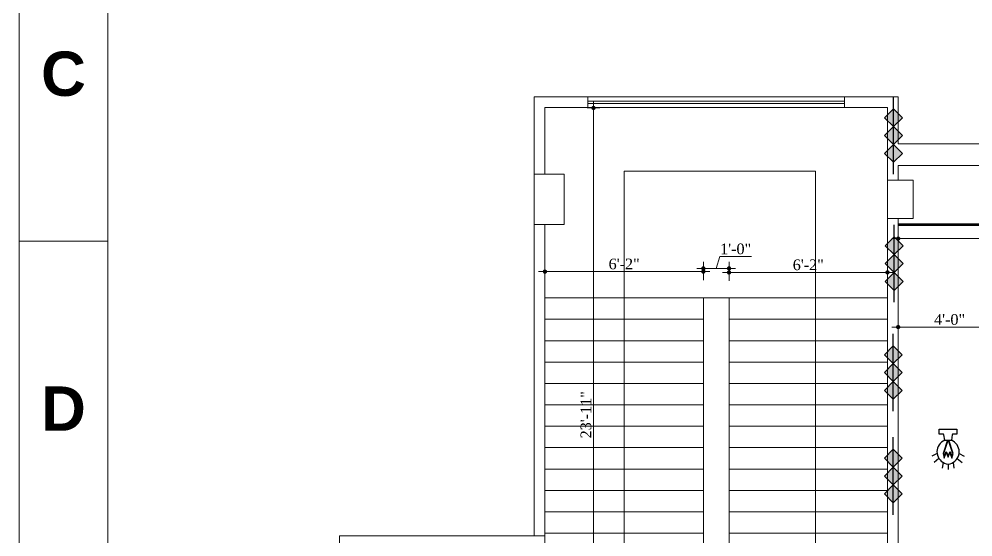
# Model space of a CAD drawing. Header units: inches. Extents: x -250485 to 735580, y -140410 to 288049.
# Drawn here: x 42384.2 to 42829.8, y 21772.3 to 22014.4 of the extents above; entities that cross this region are included whole.
import ezdxf

# ---------------------------------------------------------------- set-up
doc = ezdxf.new("R2010")
doc.units = ezdxf.units.IN
doc.header["$MEASUREMENT"] = 0
doc.header["$PDMODE"] = 35
doc.layers.get('0').update_dxf_attribs({"lineweight": 0})
doc.layers.get('Defpoints').update_dxf_attribs({"lineweight": 0})
for name, color, linetype, lineweight in [('COLUMN-2', 102, 'Continuous', 0), ('DIM_WORKING', 7, 'Continuous', 0), ('Emergency Light', 251, 'Continuous', 15), ('Inline', 7, 'Continuous', 0), ('Layer1', 134, 'Continuous', 0), ('Outline', 7, 'Continuous', 0), ('Scale', 7, 'Continuous', 0), ('Scale_Text', 7, 'Continuous', 0), ('Stair', 171, 'Continuous', 0), ('SYMBLE', 86, 'Continuous', 0), ('Titelblk', 7, 'Continuous', 25), ('TITLE', 7, 'Continuous', 20), ('wall', 7, 'Continuous', 0), ('WALL (I)', 7, 'Continuous', 0), ('window', 140, 'Continuous', 0)]:
    doc.layers.add(name, color=color, linetype=linetype, lineweight=lineweight)
doc.layers.add('fire rated wall', color=7, linetype='Continuous')
doc.styles.add('REG', font='times.ttf')
doc.styles.get("Standard").update_dxf_attribs({"font": 'arialbd.ttf', "height": 24})
doc.dimstyles.new('Dim-Pres', dxfattribs={"dimtxt": 5.5, "dimasz": 2, "dimexe": 1.5, "dimexo": 1.5, "dimgap": 1, "dimtad": 3, "dimdec": 0, "dimzin": 3, "dimdsep": 46, "dimlunit": 4, "dimtxsty": 'REG', "dimblk": 'point', "dimcen": 2, "dimclrd": 256, "dimclre": 256, "dimclrt": 7, "dimadec": 0, "dimazin": 0, "dimtfac": 0.75, "dimtdec": 0, "dimtmove": 1, "dimatfit": 3, "dimldrblk": 'point', "dimfxl": 0, "dimtolj": 1, "dimtzin": 0, "dimlwd": -1, "dimlwe": -1, "dimarcsym": 1})

# ---------------------------------------------------------------- blocks, each defined once
blk = doc.blocks.new('bfg')
at = {"layer": 'fire rated wall'}
h = blk.add_hatch(color=1, dxfattribs=at)
h.dxf.hatch_style = 1
h.paths.add_polyline_path([(9432308.7, -5613534.5), (9432321.4, -5613547.3), (9432334.2, -5613534.5)])
h.paths.add_polyline_path([(9432334.2, -5613534.5), (9432321.4, -5613521.8), (9432308.7, -5613534.5)])
h.paths.add_polyline_path([(9432334.2, -5613534.5), (9432359.7, -5613534.5), (9432346.9, -5613521.8)])
h.paths.add_polyline_path([(9432334.2, -5613534.5), (9432346.9, -5613547.3), (9432359.7, -5613534.5)])
at = {"layer": 'fire rated wall', "color": 1, "elevation": 0}
blk.add_lwpolyline([(9432291.7, -5613534.5), (9432376.7, -5613534.5)], dxfattribs=at)
for points in [[(9432321.4, -5613547.3), (9432334.2, -5613534.5), (9432321.4, -5613521.8), (9432308.7, -5613534.5)], [(9432346.9, -5613547.3), (9432359.7, -5613534.5), (9432346.9, -5613521.8), (9432334.2, -5613534.5)]]:
    blk.add_lwpolyline(points, close=True, dxfattribs=at)
blk = doc.blocks.new('3HR RATE')
at = {"layer": 'fire rated wall', "xscale": 1.292997314696549, "yscale": 1.292997314696549, "zscale": 1.292997314696549}
for p in [(-12191616.2, 7245476.7), (-12191583.2, 7245476.7)]:
    blk.add_blockref('bfg', p, dxfattribs=at)
blk = doc.blocks.new('dot')
at = {"color": 4}
for p, q in [((-1.5, 0), (1.5, 0)), ((0, 1.5), (0, -1.5))]:
    blk.add_line(p, q, dxfattribs=at)
at = {"color": 6, "const_width": 0.5}
blk.add_lwpolyline([(-0.25, 0, 1), (0.25, 0, 1)], format="xyb", close=True, dxfattribs=at)
blk = doc.blocks.new('point')
blk.add_blockref('dot', (0, 0))
blk = doc.blocks.new('*D601')
at = {"layer": 'Defpoints', "color": 0, "ltscale": 30, "transparency": 16777216}
for p in [(42703.85, 21896.34), (42629.85, 21883.89), (42703.85, 21883.89)]:
    blk.add_point(p, dxfattribs=at)
at = {"layer": 'Layer1', "ltscale": 30, "transparency": 16777216}
for p, q in [((42629.85, 21892.34), (42629.85, 21897.84)), ((42631.85, 21896.34), (42701.85, 21896.34)), ((42703.85, 21892.34), (42703.85, 21897.84))]:
    blk.add_line(p, q, dxfattribs=at)
at = {"layer": 'Layer1', "ltscale": 30, "transparency": 16777216, "xscale": 2, "yscale": 2, "zscale": 2, "rotation": 180}
blk.add_blockref('point', (42629.85, 21896.34), dxfattribs=at)
at = {"layer": 'Layer1', "ltscale": 30, "transparency": 16777216, "xscale": 2, "yscale": 2, "zscale": 2}
blk.add_blockref('point', (42703.85, 21896.34), dxfattribs=at)
at = {"layer": 'Layer1', "color": 7, "ltscale": 30, "transparency": 16777216, "insert": (42666.85, 21899.88), "char_height": 5, "attachment_point": 5, "style": 'REG'}
blk.add_mtext('\\A1;6\'-2"', dxfattribs=at)
blk = doc.blocks.new('*D602')
at = {"layer": 'Defpoints', "color": 0, "ltscale": 30, "transparency": 16777216}
for p in [(42715.85, 21897.84), (42703.85, 21883.89), (42715.85, 21883.89)]:
    blk.add_point(p, dxfattribs=at)
at = {"layer": 'Layer1', "ltscale": 30, "transparency": 16777216}
for p, q in [((42709.85, 21897.84), (42711.52, 21903.39)), ((42711.52, 21903.39), (42726.35, 21903.39)), ((42703.85, 21893.84), (42703.85, 21899.34)), ((42705.85, 21897.84), (42713.85, 21897.84)), ((42715.85, 21893.84), (42715.85, 21899.34))]:
    blk.add_line(p, q, dxfattribs=at)
at = {"layer": 'Layer1', "ltscale": 30, "transparency": 16777216, "xscale": 2, "yscale": 2, "zscale": 2, "rotation": 180}
blk.add_blockref('point', (42703.85, 21897.84), dxfattribs=at)
at = {"layer": 'Layer1', "ltscale": 30, "transparency": 16777216, "xscale": 2, "yscale": 2, "zscale": 2}
blk.add_blockref('point', (42715.85, 21897.84), dxfattribs=at)
at = {"layer": 'Layer1', "color": 7, "ltscale": 30, "transparency": 16777216, "insert": (42718.93, 21906.93), "char_height": 5, "attachment_point": 5, "style": 'REG'}
blk.add_mtext('\\A1;1\'-0"', dxfattribs=at)
blk = doc.blocks.new('*D603')
at = {"layer": 'Defpoints', "color": 0, "ltscale": 30, "transparency": 16777216}
for p in [(42789.85, 21895.95), (42715.85, 21883.89), (42789.85, 21883.89)]:
    blk.add_point(p, dxfattribs=at)
at = {"layer": 'Layer1', "ltscale": 30, "transparency": 16777216}
for p, q in [((42715.85, 21891.95), (42715.85, 21897.45)), ((42717.85, 21895.95), (42787.85, 21895.95)), ((42789.85, 21891.95), (42789.85, 21897.45))]:
    blk.add_line(p, q, dxfattribs=at)
at = {"layer": 'Layer1', "ltscale": 30, "transparency": 16777216, "xscale": 2, "yscale": 2, "zscale": 2, "rotation": 180}
blk.add_blockref('point', (42715.85, 21895.95), dxfattribs=at)
at = {"layer": 'Layer1', "ltscale": 30, "transparency": 16777216, "xscale": 2, "yscale": 2, "zscale": 2}
blk.add_blockref('point', (42789.85, 21895.95), dxfattribs=at)
at = {"layer": 'Layer1', "color": 7, "ltscale": 30, "transparency": 16777216, "insert": (42752.85, 21899.49), "char_height": 5, "attachment_point": 5, "style": 'REG'}
blk.add_mtext('\\A1;6\'-2"', dxfattribs=at)
blk = doc.blocks.new('*D604')
at = {"layer": 'Defpoints', "color": 0, "ltscale": 30, "transparency": 16777216}
for p in [(42649.85, 21972.89), (42649.85, 21685.89), (42652.55, 21685.89)]:
    blk.add_point(p, dxfattribs=at)
at = {"layer": 'Layer1', "ltscale": 30, "transparency": 16777216}
for p, q in [((42651.35, 21972.89), (42654.05, 21972.89)), ((42652.55, 21970.89), (42652.55, 21687.89)), ((42651.35, 21685.89), (42654.05, 21685.89))]:
    blk.add_line(p, q, dxfattribs=at)
at = {"layer": 'Layer1', "ltscale": 30, "transparency": 16777216, "xscale": 2, "yscale": 2, "zscale": 2}
for p, rotation in [((42652.55, 21972.89), 90), ((42652.55, 21685.89), 270)]:
    blk.add_blockref('point', p, dxfattribs=dict(at, rotation=rotation))
at = {"layer": 'Layer1', "color": 7, "ltscale": 30, "transparency": 16777216, "insert": (42649.01, 21829.39), "char_height": 5, "attachment_point": 5, "rotation": 90, "style": 'REG'}
blk.add_mtext('\\A1;23\'-11"', dxfattribs=at)
blk = doc.blocks.new('A$C16DB04AD')
at = {"layer": 'Emergency Light', "color": 154, "lineweight": 30}
for p, q in [((-6.54, -14.39), (-9.59, -15.98)), ((6.54, -14.39), (9.59, -15.98)), ((-5.43, -17.4), (-8.33, -19.77)), ((-2.95, -19.78), (-3.46, -23.22)), ((0, -20.7), (0, -24)), ((2.95, -19.78), (3.46, -23.22)), ((5.43, -17.4), (8.33, -19.77))]:
    blk.add_line(p, q, dxfattribs=at)
blk.add_lwpolyline([(-2, -6.57), (-2.49, -3.28, 0.371278), (-2.94, -2.89), (-5.25, -2.89), (-5.25, 0), (5.25, 0), (5.25, -2.89), (2.94, -2.89, 0.371278), (2.49, -3.28), (2, -6.57)], format="xyb", dxfattribs=at)
at = {"layer": 'Emergency Light', "color": 1, "lineweight": 30}
blk.add_lwpolyline([(-0.43, -6.57), (-3.01, -14.48), (-2.28, -17.27), (-1.1, -13.91), (0, -16.5), (1.1, -13.91), (2.28, -17.27), (3.01, -14.48), (0.43, -6.57)], dxfattribs=at)
blk.add_lwpolyline([(0.43, -7.28, 0.690361), (-0.43, -7.28), (-2.75, -14.5), (-2.25, -16.42), (-1.12, -13.21), (0, -15.86), (1.12, -13.21), (2.25, -16.42), (2.75, -14.5), (0.43, -7.28)], format="xyb", dxfattribs=at)
at = {"layer": 'Emergency Light', "color": 154, "lineweight": 30}
blk.add_lwpolyline([(-2.02, -6.58), (2, -6.57)], dxfattribs=at)
for centre, radius, start, end in [((0.78, -13.41), 7.38, 112.0671, 245.9767), ((-0.78, -13.41), 7.38, 294.0233, 67.9329), ((0, -15.96), 4.74, 241.9689, 298.0311)]:
    blk.add_arc(centre, radius, start, end, dxfattribs=at)
blk = doc.blocks.new('PAGE')
at = {"layer": 'Inline', "color": 252, "lineweight": 15}
blk.add_lwpolyline([(178051640.63, 22656441.11), (178051640.63, 22657235.79), (178050505.36, 22657235.79), (178050505.36, 22656441.11)], close=True, dxfattribs=at)
at = {"layer": 'Outline', "color": 252, "lineweight": 15}
blk.add_lwpolyline([(178050483.42, 22657252.66), (178050483.42, 22656424.24)], dxfattribs=at)
at = {"layer": 'Scale', "color": 252, "lineweight": 9}
blk.add_line((178050483.42, 22657004.01), (178050505.36, 22657004.01), dxfattribs=at)
at = {"layer": 'Scale_Text', "color": 252, "lineweight": 13, "char_height": 10.97, "width": 8.3603, "attachment_point": 5}
for s, insert in [('C', (178050494.39, 22657045.4)), ('D', (178050494.39, 22656962.62))]:
    blk.add_mtext(s, dxfattribs=dict(at, insert=insert))
blk = doc.blocks.new('Title')
at = {"layer": 'Titelblk', "color": 3, "linetype": 'Continuous', "lineweight": 0, "xscale": 3.014611567961765, "yscale": 3.014611567959946, "zscale": 3.014611567966516}
blk.add_blockref('PAGE', (-536855255.83, -68388223.96), dxfattribs=at)
blk = doc.blocks.new('*D811')
at = {"layer": 'Defpoints', "color": 0, "ltscale": 30, "transparency": 16777216}
for p in [(42794.85, 21918.39), (43837.35, 21918.39), (43837.35, 21911.8)]:
    blk.add_point(p, dxfattribs=at)
at = {"layer": 'Layer1', "ltscale": 30, "transparency": 16777216}
for p, q in [((42794.85, 21915.8), (42794.85, 21910.3)), ((43837.35, 21915.8), (43837.35, 21910.3)), ((42796.85, 21911.8), (43835.35, 21911.8))]:
    blk.add_line(p, q, dxfattribs=at)
at = {"layer": 'Layer1', "ltscale": 30, "transparency": 16777216, "xscale": 2, "yscale": 2, "zscale": 2, "rotation": 180}
blk.add_blockref('point', (42794.85, 21911.8), dxfattribs=at)
at = {"layer": 'Layer1', "ltscale": 30, "transparency": 16777216, "xscale": 2, "yscale": 2, "zscale": 2}
blk.add_blockref('point', (43837.35, 21911.8), dxfattribs=at)
at = {"layer": 'Layer1', "color": 7, "ltscale": 30, "transparency": 16777216, "insert": (43316.1, 21915.34), "char_height": 5, "attachment_point": 5, "style": 'REG'}
blk.add_mtext('\\A1;86\'-11"', dxfattribs=at)
blk = doc.blocks.new('*D813')
at = {"layer": 'Defpoints', "color": 0, "ltscale": 30, "transparency": 16777216}
for p in [(42794.85, 21873.37), (42842.86, 21873.37), (42794.85, 21870.38)]:
    blk.add_point(p, dxfattribs=at)
at = {"layer": 'Layer1', "ltscale": 30, "transparency": 16777216}
for p, q in [((42794.85, 21871.87), (42794.85, 21868.88)), ((42840.86, 21870.38), (42796.85, 21870.38)), ((42842.86, 21871.87), (42842.86, 21868.88))]:
    blk.add_line(p, q, dxfattribs=at)
at = {"layer": 'Layer1', "ltscale": 30, "transparency": 16777216, "xscale": 2, "yscale": 2, "zscale": 2, "rotation": 180}
blk.add_blockref('point', (42794.85, 21870.38), dxfattribs=at)
at = {"layer": 'Layer1', "ltscale": 30, "transparency": 16777216, "xscale": 2, "yscale": 2, "zscale": 2}
blk.add_blockref('point', (42842.86, 21870.38), dxfattribs=at)
at = {"layer": 'Layer1', "color": 7, "ltscale": 30, "transparency": 16777216, "insert": (42818.86, 21873.93), "char_height": 5, "attachment_point": 5, "style": 'REG'}
blk.add_mtext('\\A1;4\'-0"', dxfattribs=at)

msp = doc.modelspace()

# ---------------------------------------------------------------- linework, layer by layer
at = {"layer": 'COLUMN-2', "color": 7}
msp.add_lwpolyline([(42624.85, 21941.89), (42638.85, 21941.89), (42638.85, 21918.39), (42624.85, 21918.39)], close=True, dxfattribs=at)
msp.add_lwpolyline([(42789.85, 21939.14), (42789.85, 21921.14), (42801.85, 21921.14), (42801.85, 21939.14), (42789.85, 21939.14)], dxfattribs=at)
at = {"layer": 'DIM_WORKING', "color": 7, "ltscale": 30}
for p, q in [((42649.85, 21978.03), (42649.85, 21973.03)), ((42769.85, 21978.03), (42769.85, 21973.03))]:
    msp.add_line(p, q, dxfattribs=at)
msp.add_lwpolyline([(42629.85, 21748.78), (42629.85, 21772.78), (42533.85, 21772.78), (42533.85, 21676.78), (42624.85, 21676.78)], dxfattribs=at)
at = {"layer": 'Stair', "color": 7, "ltscale": 30}
for p, q in [((42703.85, 21884.03), (42629.85, 21884.03)), ((42789.85, 21884.03), (42715.85, 21884.03)), ((42703.85, 21874.03), (42629.85, 21874.03)), ((42789.85, 21874.03), (42715.85, 21874.03)), ((42703.85, 21864.03), (42629.85, 21864.03)), ((42789.85, 21864.03), (42715.85, 21864.03)), ((42703.85, 21854.03), (42629.85, 21854.03)), ((42789.85, 21854.03), (42715.85, 21854.03)), ((42703.85, 21844.03), (42629.85, 21844.03)), ((42789.85, 21844.03), (42715.85, 21844.03)), ((42703.85, 21834.03), (42629.85, 21834.03)), ((42789.85, 21834.03), (42715.85, 21834.03)), ((42703.85, 21824.03), (42629.85, 21824.03)), ((42789.85, 21824.03), (42715.85, 21824.03)), ((42703.85, 21814.03), (42629.85, 21814.03)), ((42789.85, 21814.03), (42715.85, 21814.03)), ((42703.85, 21804.03), (42629.85, 21804.03)), ((42789.85, 21804.03), (42715.85, 21804.03)), ((42703.85, 21794.03), (42629.85, 21794.03)), ((42789.85, 21794.03), (42715.85, 21794.03)), ((42703.85, 21784.03), (42629.85, 21784.03)), ((42789.85, 21784.03), (42715.85, 21784.03)), ((42703.85, 21774.03), (42629.85, 21774.03)), ((42789.85, 21774.03), (42715.85, 21774.03))]:
    msp.add_line(p, q, dxfattribs=at)
msp.add_lwpolyline([(42703.85, 21884.03), (42715.85, 21884.03), (42715.85, 21754.03), (42703.85, 21754.03)], close=True, dxfattribs=at)
at = {"layer": 'SYMBLE', "color": 7, "ltscale": 30}
msp.add_lwpolyline([(42666.85, 21734.7), (42666.85, 21943.31), (42756.18, 21943.31), (42756.18, 21754.03), (42721.22, 21764.03), (42733.55, 21764.03), (42756.18, 21754.03), (42784.69, 21764.03), (42776.87, 21764.03), (42756.18, 21754.03)], dxfattribs=at)
at = {"layer": 'wall', "color": 75, "lineweight": 53, "ltscale": 100000}
msp.add_lwpolyline([(42794.85, 21918.39), (43837.35, 21918.39)], dxfattribs=at)
at = {"layer": 'WALL (I)', "color": 7, "ltscale": 30}
for p, q in [((42649.85, 21978.03), (42624.85, 21978.03)), ((42624.85, 21942.03), (42624.85, 21978.03)), ((42794.85, 21978.03), (42769.85, 21978.03)), ((42794.85, 21956.03), (42794.85, 21978.03)), ((42649.85, 21973.03), (42629.85, 21973.03)), ((42629.85, 21942.03), (42629.85, 21973.03)), ((42789.85, 21973.03), (42769.85, 21973.03)), ((42789.85, 21691.03), (42789.85, 21973.03)), ((42880.35, 21956.03), (42794.85, 21956.03)), ((42794.85, 21939.28), (42794.85, 21946.03)), ((42860.85, 21946.03), (42794.85, 21946.03)), ((42624.85, 21772.78), (42624.85, 21918.53)), ((42629.85, 21772.78), (42629.85, 21918.53)), ((42794.85, 21691.03), (42794.85, 21921.28))]:
    msp.add_line(p, q, dxfattribs=at)
at = {"layer": 'window', "color": 7, "ltscale": 30}
for p, q in [((42649.85, 21978.03), (42769.85, 21978.03)), ((42649.85, 21976.03), (42769.85, 21976.03)), ((42769.85, 21975.03), (42649.85, 21975.03)), ((42769.85, 21973.03), (42649.85, 21973.03))]:
    msp.add_line(p, q, dxfattribs=at)

# ---------------------------------------------------------------- block references
at = {"layer": 'Emergency Light', "lineweight": 30, "xscale": 0.7868064756185049, "yscale": 0.7868064756185049, "zscale": 0.7868064756213451}
msp.add_blockref('A$C16DB04AD', (42818.18, 21822.62), dxfattribs=at)
at = {"layer": 'Layer1', "xscale": 0.2533935670508072, "yscale": 0.2533935670508072, "zscale": 0.2533935670521235, "rotation": 90}
for p in [(39547.09, 20849.34), (39547.43, 20789.45), (39547.01, 20738.51), (39547.01, 20690.1)]:
    msp.add_blockref('3HR RATE', p, dxfattribs=at)
at = {"layer": 'TITLE', "xscale": 0.6269545389804989, "yscale": 0.6269545389804989, "zscale": 0.6269545337923679}
msp.add_blockref('Title', (106464.49, 75927.39), dxfattribs=at)

# ---------------------------------------------------------------- dimensions: what is measured, and where the dimension line sits
at = {"layer": 'Layer1', "ltscale": 30}
dim = msp.add_linear_dim(base=(42652.55, 21685.89), p1=(42649.85, 21972.89), p2=(42649.85, 21685.89), angle=90, dimstyle='Dim-Pres', override={"dimtxt": 5, "dimfxl": 4, "dimfxlon": 1}, dxfattribs=at)
dim.commit()
dim.dimension.update_dxf_attribs({"geometry": '*D604', "text_midpoint": (42649.01, 21829.39)})
for base, p1, p2, picture, middle in [((43837.3531237, 21911.79606155), (42794.8531237, 21918.39006958), (43837.3531237, 21918.39006958), '*D811', (43316.1031237, 21915.33932038)), ((42715.85, 21897.84), (42703.85, 21883.89), (42715.85, 21883.89), '*D602', (42712.52, 21906.93)), ((42703.85, 21896.34), (42629.85, 21883.89), (42703.85, 21883.89), '*D601', (42666.85, 21899.88)), ((42789.85, 21895.95), (42715.85, 21883.89), (42789.85, 21883.89), '*D603', (42752.85, 21899.49)), ((42794.85, 21870.38), (42842.86, 21873.37), (42794.85, 21873.37), '*D813', (42818.86, 21873.93))]:
    dim = msp.add_linear_dim(base=base, p1=p1, p2=p2, dimstyle='Dim-Pres', override={"dimtxt": 5, "dimfxl": 4, "dimfxlon": 1}, dxfattribs=at)
    dim.commit()
    dim.dimension.update_dxf_attribs({"geometry": picture, "text_midpoint": middle})

doc.saveas('drawing.dxf')
